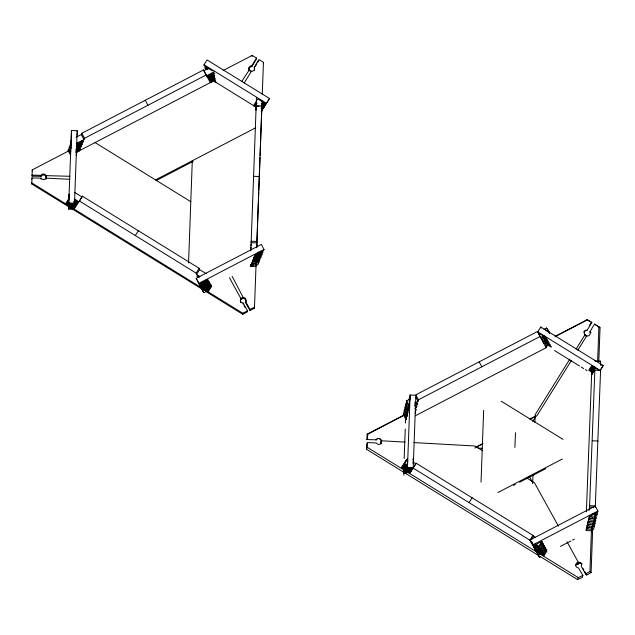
<?xml version="1.0" encoding="UTF-8"?>
<svg xmlns="http://www.w3.org/2000/svg" width="635" height="635" viewBox="0 0 635 635"><rect width="100%" height="100%" fill="white"/><g stroke="black" fill="none" stroke-linecap="round" stroke-linejoin="round"><path stroke-width="0.95" d="M538.718 555.617L366.554 449.286L366.681 444.564L367.355 442.563L376.333 442.992A2.865 2.667 18.7 0 0 381.556 441.19L381.381 440.777L405.003 442.095M366.554 449.286L367.228 447.286L367.355 442.563M406.344 415.782L406.217 419.537L406.741 413.322M407.067 412.742L406.94 416.497L407.4 412.163M407.726 411.583L407.662 413.464L408.122 409.123M408.845 406.082L408.384 410.424M409.297 401.741L409.424 397.986L409.059 399.502M415.203 406.122L415.361 401.431M589.431 509.992L594.852 370.173L600.583 370.435L595.265 507.381M592.852 513.644L589.201 516.747L585.97 530.503L591.685 530.844L591.82 526.931M591.685 530.844L592.114 527.367M586.676 527.542L592.407 527.804L592.471 525.851M592.407 527.804L592.868 523.351M587.399 524.502L593.13 524.764L593.59 520.311M588.121 521.462L593.852 521.724L594.273 518.247M594.678 515.612L594.741 513.691M588.843 518.223L594.574 518.485L595.066 513.136M69.017 197.334L69.128 194.088L68.913 198.699M68.882 206.883L31.75 183.952L31.972 177.959L41.013 178.125A2.865 2.818 2.4 0 0 46.276 177.538L46.125 175.641L69.906 176.292M46.339 177.832L46.252 177.101A2.865 2.818 2.4 0 0 41.013 176.332L32.036 176.157L32.274 169.878L69.223 150.646M68.524 209.09L68.564 208.097L74.311 208.312L74.263 209.304L68.524 209.09L68.802 201.946M68.842 200.573L68.937 198.183M68.62 207.073L71.461 130.516L77.2 130.723L74.335 207.796L68.588 207.589L68.62 207.073L74.359 207.288L74.335 207.796M188.555 262.93L192.294 160.774L192.254 161.798M250.849 250.928L256.469 97.465M229.433 277.741L240.903 298.553L240.863 299.577L242.451 298.506A2.865 2.818 2.4 0 1 245.61 302.697L249.992 310.483L254.452 308.158L256.215 260.469M256.667 247.706L258.699 192.135M258.77 190.222L259.969 157.488M260.04 155.615L261.93 104.886M262.287 94.099L263.454 62.349L258.921 59.555L254.286 67.12A2.865 2.818 2.4 0 1 251 71.191L249.269 69.906L241.705 81.518M251.325 263.231L256.111 263.406L256.342 257.405M253.484 257.167L256.357 257.278L256.429 255.318M256.723 247.69L262.08 101.116M406.487 473.575L403.622 473.44L403.773 469.4M404.17 458.557L405.249 428.998M405.463 423.093L405.606 419.148M403.9 475.266L404.09 470.051M407.479 467.479L410.131 395.01L415.861 395.28L413.21 467.749L407.479 467.479L407.162 467.979L412.893 468.241L416.115 463.217L532.924 535.361L535.146 537.424M481.036 482.132L483.656 410.377M532.67 483.759L532.995 474.869M534.916 422.505L535.202 414.599L569.793 359.156M586.375 511.81L591.756 371.554M575.802 565.221A2.865 2.667 18.7 0 1 577.08 564.586L577.779 564.491L576.628 563.443L576.913 563.07A2.865 2.762 -47.7 0 1 581.271 566.372L585.557 573.984L586.708 575.032L591.09 572.54L589.931 571.492L591.423 530.86M597.622 361.402L598.892 326.715L594.455 324.096L589.907 331.827A2.865 2.762 -47.7 0 1 585.438 335.32L584.986 334.796L576.08 349.075M591.09 572.54L592.677 528.939M598.805 361.458L600.043 327.763L598.892 326.715M403.622 473.44L404.249 472.472L404.4 468.717M404.574 471.972L404.892 471.472L410.623 471.742L410.305 472.242L404.574 471.972L404.757 467.273M404.892 471.472L405.003 468.654M405.217 470.972L405.543 470.471L411.274 470.741L410.948 471.241L405.217 470.972L405.368 467.217M405.543 470.471L405.694 466.717M405.868 469.971L406.186 469.471L411.917 469.741L411.599 470.241L405.868 469.971L406.011 466.217M406.186 469.471L406.297 466.654M406.511 468.979L406.837 468.479L412.567 468.741L412.242 469.241L406.511 468.979L406.694 464.272M406.837 468.479L406.987 464.717M407.162 467.979L407.527 458.573L407.686 461.836M413.075 463.542L413.258 458.835L412.94 459.335M70.501 155.162L70.564 153.63M70.628 152.098L70.691 150.566M70.747 149.034L70.81 147.503M70.874 145.971L70.937 144.439M70.906 144.232L71.056 141.375M71.033 141.168L71.096 139.636M71.152 138.105L71.215 136.573M71.279 135.041L71.342 133.509M71.398 131.977L71.461 130.516M76.248 155.377L76.311 153.845M76.43 150.781L76.367 152.313L213.59 80.899L256.064 107.14M77.018 135.255L77.081 133.723M77.145 132.191L77.2 130.723M250.912 248.809L250.976 247.277M251.031 245.745L251.095 244.213M256.294 258.81L256.23 260.342L252.405 260.199M256.357 257.278L256.421 255.746M256.778 245.959L256.834 244.427M592.082 371.054L591.931 374.682L592.439 369.649M592.725 370.062L592.582 373.682L593.05 369.562M593.376 369.062L593.225 372.681L593.733 367.649M594.019 368.062L593.876 371.681L594.392 366.3M594.678 366.776L594.519 370.681L594.852 370.173M600.488 365.093L600.646 361.188L594.916 360.918M32.036 176.157L32.075 175.133L41.061 175.308A2.865 2.818 2.4 0 1 46.299 176.078M32.226 170.902L32.274 169.878M31.75 183.952L31.79 182.92L68.929 205.859M31.933 178.983L31.972 177.959M41.013 176.332L41.061 175.308M40.973 179.149L41.013 178.125M45.99 179.221L46.276 177.538M46.125 175.641L46.252 177.101M74.541 203.486L74.565 202.898M204.24 65.461L204.264 64.873M248.983 68.731L249.023 67.707M249.285 70.945L249.325 69.921M248.96 70.191A2.865 2.818 2.4 0 1 251.785 66.691L251.833 65.667L256.484 58.047L252.206 55.404L223.171 70.517M252.159 56.428L252.206 55.404M242.451 298.506L243.11 298.434L243.157 297.402L232.132 276.336M205.597 291.322L242.729 314.262L242.776 313.23L247.491 310.777L243.149 303.038A2.865 2.818 2.4 0 1 241.197 298.188L243.197 297.363L243.11 298.434M243.102 304.062L243.149 303.038M254.286 67.12L254.246 68.143A2.865 2.818 2.4 0 1 254.492 70.287M245.205 299.283L245.253 298.26M245.61 302.697L245.65 301.665A2.865 2.818 2.4 0 0 242.499 297.482M256.484 58.047L256.445 59.071L251.785 66.691M247.491 310.777L247.452 311.801L242.729 314.262M249.992 310.483L250.031 309.451L245.65 301.665M263.406 63.373L263.454 62.349M254.452 308.158L254.492 307.134L250.031 309.451M514.882 447.508L515.501 432.673M403.781 415.465L367.713 434.237L367.459 439.579L366.863 439.547L367.109 434.205L404.058 414.972M255.953 110.347L255.976 109.839M256 109.323L255.73 108.799M256.048 108.299L256.072 107.783M256.095 107.275L256.127 106.759M261.652 111.466L261.676 111.046M261.699 110.561L261.723 110.045M261.747 109.537L261.771 109.022M261.795 108.514L261.818 107.998M261.842 107.482L261.866 106.974M261.89 106.458L261.914 105.942L256.175 105.727L256.151 106.251L259.017 106.355M404.344 409.98L403.987 411.504L406.678 416.441L407.035 414.917L404.344 409.98L406.122 409.091M405.066 406.94L404.709 408.464L407.4 413.401L407.757 411.877L405.066 406.94L406.837 406.051M405.789 403.9L405.432 405.424L408.122 410.361L408.48 408.837L405.789 403.9L407.559 403.011M406.694 400.772L406.329 402.296L409.019 407.233L409.384 405.709L406.694 400.772L410.162 399.026M410.131 395.01L409.107 407.384M415.171 413.512L415.536 411.988M415.893 410.472L416.393 409.21M414.845 408.321L416.616 407.432L416.981 405.908L415.203 406.797M414.679 405.725L417.338 404.392L417.695 402.868L415.099 404.177M414.591 403.09L418.06 401.352L418.425 399.804L415.734 394.867L537.496 331.486L540.647 337.55L544.116 335.693M588.812 510.159L589.169 508.635M593.431 524.542L594.328 526.185L593.63 529.13L592.653 529.638M594.154 521.502L595.051 523.145L594.685 524.669L593.011 525.51M594.876 518.462L595.773 520.105L595.408 521.629L593.733 522.47M596.313 512.381L597.21 514.025L596.852 515.549L594.344 516.819M542.417 542.385L541.861 541.337L533.344 545.894L530.122 539.956L595.241 506.071L597.932 511.008L597.575 512.508L589.201 516.747L594.939 516.969M381.381 440.777L380.881 443.19A2.865 2.667 18.7 0 1 380.976 443.889M577.739 564.539L578.453 562.491L566.984 541.703M540.401 556.665L577.533 579.596L578.215 577.596L582.874 575.397L578.469 567.896A2.865 2.667 18.7 0 1 577.755 562.586L578.453 562.491M582.874 575.397L582.2 577.398L577.533 579.596M413.353 467.82L416.115 463.217M71.223 145.732L69.453 146.629L68.953 147.884L70.747 151.217M70.961 142.843L71.461 141.581M76.105 137.216L81.304 134.58L81.812 133.294L203.573 69.921L206.581 75.779L214.408 71.62M75.565 151.908L79.986 149.662L80.486 148.407L76.065 150.646M81.629 146.145L80.986 147.145L75.684 149.828M76.684 147.312L81.986 144.621L82.494 143.359L76.303 146.494M76.803 145.24L82.995 142.097L83.495 140.843L76.565 144.351M76.2 143.526L83.995 139.581L84.503 138.295L206.264 74.922M258.929 252.079L255.151 254.945L250.642 266.287L253.524 265.684M258.104 260.366L259.001 262.025L258.032 264.47L255.31 265.882M260.112 255.318L261.009 256.984L260.509 258.247L252.143 262.509M261.112 252.801L262.009 254.46L261.509 255.722L253.143 259.985M196.596 279.082L196.199 278.328L261.318 244.435L264.009 249.436L263.509 250.682L255.151 254.945M375.793 439.801L376.388 439.833A2.865 2.85 -86.7 0 1 381.556 442.143L380.706 442.77L380.952 442.111A2.865 2.85 -86.7 0 0 376.865 438.777M74.795 199.184L78.962 201.803L82.399 196.191L199.207 268.327L199.604 269.645L206.264 273.661M78.962 201.803L82.399 196.191M255.278 66.461L256.818 63.944M257.85 62.262L258.874 60.579M589.383 325.541L590.796 323.231M577.834 350.163L586.74 335.883L586.272 335.804A2.865 2.85 -86.7 0 1 587.161 330.192L591.876 322.493L587.042 319.73L555.371 336.217M244.134 83.018L251.468 71.263L251 71.191M571.548 360.243L536.956 415.687L529.955 419.33M404.511 469.733L401.415 467.797L406.725 459.462L406.4 459.962M407.511 465.995L404.177 463.907L407.543 458.573L404.622 463.074M537.742 331.843L540.79 327.009L603.25 365.585L600.202 370.419L537.742 331.843L538.289 332.867L546.298 337.756L546.854 338.804L542.854 336.359M469.035 502.61L472.083 497.776M532.098 542.266L529.876 540.194L532.924 535.361M531.455 539.639L533.487 536.416M539.298 547.338L538.742 546.298L541.79 541.464L542.346 542.504L539.298 547.338L534.321 544.314M540.417 544.79L542.973 543.425L543.631 544.695L540.583 549.529L540.028 548.489L543.076 543.655M542.385 546.425L544.084 545.513L544.743 546.783L541.695 551.617L541.139 550.577L544.187 545.743M543.496 548.505L545.195 547.6L545.854 548.87L542.806 553.704L542.25 552.656L545.298 547.822M544.608 550.593L546.306 549.68L546.965 550.95L543.885 555.736L543.362 554.744L546.41 549.91M69.207 205.161L66.111 203.208L69.644 197.675L69.009 198.707M212.439 70.858L204.406 66L204.018 64.722L207.066 59.936L269.526 98.512L261.231 111.45L261.676 110.776M135.311 235.537L138.359 230.751M199.882 276.439L196.556 274.439L196.151 273.121L199.207 268.327M196.556 274.439L199.604 269.645M204.541 282.408L206.24 283.432L207.764 281.043M207.653 283.131L206.637 284.726L207.034 286.02L209.574 282.035M210.876 283.821L207.828 288.608L207.431 287.314L208.955 284.924M208.597 291.132L208.224 289.901L211.272 285.115L211.669 286.409L208.597 291.132L204.351 288.576M532.678 421.426L535.829 416.473M66.111 203.208L66.596 202.462L68.913 203.922M68.04 200.208L68.524 199.461M75.105 207.812L75.589 207.058L74.041 206.089M255.913 101.878L255.429 102.632L257.064 103.656M256.397 101.124L256.881 100.378M257.358 99.624L257.842 98.877L266.017 104.021L266.652 102.981M262.16 110.022L262.636 109.276L261.009 108.244M263.779 107.466L264.724 105.989M265.692 104.489L265.049 105.521L261.779 103.465M267.137 102.235L267.621 101.481M268.105 100.735L268.581 99.981M269.065 99.227L269.526 98.512M404.479 462.931L404.789 462.463M405.106 461.962L405.432 461.462M405.757 460.962L406.082 460.462M401.415 467.797L401.741 467.296L404.836 469.233M404.177 463.907L404.495 463.407L407.003 464.971M410.258 472.623L410.583 472.122L408.257 470.67M412.202 469.622L412.528 469.122L410.019 467.558M600.321 361.688L600.646 361.188M600.353 370.062L600.678 369.562M601.004 369.062L601.321 368.562M601.647 368.062L601.972 367.562M602.297 367.062L602.615 366.562M602.94 366.062L603.25 365.585M600.25 370.951L600.583 370.435M577.779 564.491L578.064 564.118A2.865 2.762 -47.7 0 1 582.033 564.031L580.882 562.983M74.144 209.082L74.62 208.566L72.303 207.105M409.583 473.44L409.94 473.123L408.384 472.154M585.557 573.984L589.931 571.492M544.036 329.367L546.64 327.97L549.434 333.129M545.544 336.272L541.203 338.59L541.758 339.63L544.981 337.907M545.536 338.955L542.314 340.677L542.869 341.717L546.092 339.995M547.449 340.606L543.425 342.765L543.981 343.805L547.203 342.082M548.561 342.694L544.536 344.845L545.092 345.892L548.315 344.17M549.648 344.726L545.616 346.877L546.187 347.686L415.33 415.79M537.313 545.116L533.9 546.933L534.456 547.981L537.869 546.156M538.424 547.203L535.011 549.021L535.567 550.061L538.98 548.243M538.678 549.743L536.123 551.109L536.678 552.148L540.091 550.331M540.647 551.37L537.234 553.196L537.797 554.236L541.203 552.418M541.758 553.458L538.353 555.276L539.44 557.332L540.417 556.824M214.678 73.485L207.407 77.343L203.883 70.779L208.232 68.469M213.955 72.866L206.994 76.557L207.407 77.343M214.281 74.7L207.828 78.129L208.24 78.907L214.701 75.486M214.305 76.692L208.653 79.692L209.074 80.478L213.916 77.907M215.138 78.264L209.487 81.264L209.899 82.042L213.939 79.907M210.296 82.788L215.138 80.216M206.462 287.298L202.2 289.56L202.613 290.346L211.137 285.821L211.558 286.599M209.018 285.94L210.725 285.036L210.312 284.25L201.779 288.782L201.366 287.996L209.891 283.464L209.479 282.686L200.954 287.21L200.533 286.425L209.066 281.9L208.645 281.115L200.12 285.647L199.707 284.861L208.232 280.329L207.82 279.551L199.287 284.075L198.89 283.329L264.009 249.436M206.438 289.322L203.025 291.132L203.843 292.671L206.565 291.259M155.527 179.911L255.302 127.976M156.361 180.483L193.119 161.346M418.425 399.804L540.187 336.423M555.093 336.709L587.645 319.77M476.837 446.627L482.965 443.436M530.225 418.838L535.48 416.108M474.821 448.024L482.695 443.928M497.903 492.554L562.372 458.994M513.54 485.418L515.287 484.513M519.636 482.243L545.775 468.638M532.813 544.894L597.932 511.008M560.443 546.402L570.889 540.964M572.627 540.06L574.373 539.155M254.651 256.207L263.009 251.944L262.509 253.206L254.151 257.469M253.643 258.723L262.009 254.46M252.643 261.247L261.009 256.984M255.826 261.636L260.001 259.509L259.501 260.771L251.142 265.033M255.659 263.731L259.001 262.025M76.184 148.574L81.486 145.883M75.946 152.718L79.486 150.924M594.701 515.295L597.21 514.025M588.478 519.787L592.661 517.668M593.979 518.335L596.495 517.065L596.13 518.589L594.455 519.43M587.756 522.827L591.106 521.129M593.257 521.375L595.773 520.105M587.034 525.867L590.383 524.169M592.534 524.415L595.051 523.145M586.311 528.899L589.661 527.209M591.812 527.455L594.328 526.185M366.863 439.547L376.388 439.833M253.587 176.316L259.334 176.53M256.953 241.459L251.214 241.244L251.158 242.681L256.897 242.895M253.301 261.771L256.175 261.874M250.309 264.724L256.048 264.938L255.984 266.47L250.246 266.176M478.171 448.135L482.132 448.278M69.794 179.292L46.006 178.133M595.543 361.466L599.369 361.64M592.272 440.761L598.003 441.031M404.249 472.472L409.98 472.742M589.891 505.69L595.622 505.96M589.534 507.119L593.352 507.294M588.478 519.938L594.209 520.208M587.756 522.978L593.487 523.248M587.034 526.018L592.765 526.288M586.311 529.058L592.042 529.328M413.861 442.587L474.893 445.992L482.449 450.659M591.876 322.493L587.042 319.73M587.161 330.192L586.557 330.16A2.865 2.85 -86.7 0 0 584.525 330.946M584.351 332.248L583.748 332.208A2.865 2.85 -86.7 0 1 584.057 331.526M586.74 335.883L585.676 335.772M367.109 434.205L367.713 434.237M380.683 442.714L381.286 442.754M600.043 327.763L594.455 324.096M199.453 277.233L196.953 275.733L197.35 277.027M205.335 284.996L207.034 286.02M205.732 286.29L207.431 287.314M204.43 286.56L207.828 288.608M205.677 288.369L208.224 289.901M201.803 287.036L200.104 286.012L200.438 287.084M208.018 69.239L204.803 67.294L205.2 68.588L206.804 69.556M212.415 75.065L214.019 76.033L214.416 77.327L212.812 76.359M212.407 77.168L214.813 78.621L215.209 79.915L212.804 78.462M212.4 79.264L215.606 81.209L216.003 82.502L213.598 81.05M535.424 544.282L538.742 546.298M532.654 543.306L530.995 542.298L533.249 544.37M536.639 546.425L540.028 548.489M533.805 545.409L532.106 544.385L532.662 545.425M535.495 546.441L540.583 549.529M537.75 548.513L541.139 550.577M537.456 549.045L541.695 551.617M538.861 550.601L542.25 552.656M536.027 549.585L534.329 548.553L536.583 550.624M537.718 550.616L542.806 553.704M539.972 552.688L543.362 554.744M537.107 551.617L535.416 550.585L535.876 551.45M538.805 552.648L543.885 555.736M542.607 336.907L547.418 339.844L547.973 340.884L544.767 338.931M544.52 339.487L548.529 341.932L549.084 342.971L545.878 341.019M544.83 341.082L549.64 344.011L550.196 345.059L545.386 342.122M545.941 343.17L550.751 346.099L551.307 347.147L547.299 344.702M204.018 64.722L266.478 103.299M554.49 350.528L579.541 365.998M581.216 367.03L583.716 368.578M585.391 369.61L587.058 370.642M95.083 142.581L190.802 201.692M501.245 401.225L563.094 439.428M79.351 200.977L196.151 273.121M526.947 478.139L534.503 482.806L558.387 526.113M73.144 208.463L201.422 287.695M205.637 290.298L242.776 313.23M71.414 208.447L203.065 289.758M529.876 540.194L413.067 468.051L412.845 468.622L411.178 467.582M367.228 447.286L404.368 470.225M408.583 472.829L537.702 552.577M539.393 553.617L578.215 577.596M600.488 364.53L602.123 365.554M599.075 370.388L591.701 365.776L591.383 366.276L595.479 368.84M594.336 368.824L591.058 366.776L590.733 367.276L594.011 369.324M593.685 369.824L590.415 367.776L590.09 368.276L593.36 370.324M593.042 370.824L589.764 368.776L589.439 369.276L592.717 371.324M592.391 371.824L589.121 369.776L588.796 370.276L592.066 372.324M413.393 462.224L415.893 463.788M406.781 466.233L403.677 464.296L403.352 464.796L406.456 466.733M410.329 469.154L411.877 470.122L411.551 470.622L410.004 469.654M406.13 467.233L403.034 465.296L402.709 465.796L405.805 467.733M408.908 469.67L411.234 471.122L410.908 471.622L409.361 470.654M405.487 468.233L402.384 466.296L402.058 466.796L405.162 468.733M262.263 102.711L265.533 104.767M262.12 104.727L264.573 106.267M261.636 105.481L264.089 107.021M261.152 106.228L263.604 107.775L263.12 108.521L261.485 107.498M256.58 104.41L254.945 103.378L254.468 104.132L256.103 105.156M256.437 106.426L253.984 104.878L253.5 105.632L255.953 107.172M74.509 192.302L82.018 197.017M74.311 199.938L78.486 202.557L78.002 203.303L74.128 200.874M73.652 201.628L77.518 204.057L77.033 204.811L73.938 202.867M74.231 204.097L76.549 205.557L76.073 206.311L73.747 204.851M69.104 201.93L67.564 200.962L67.08 201.708L68.628 202.684M545.655 330.017L549.346 332.923M589.907 331.827L591.058 332.875M584.986 334.796L586.589 336.367M582.898 568.269L583.851 569.96M584.803 571.651L586.708 575.032M244.07 305.784L245.039 307.499M549.727 333.248L547.934 329.962L548.489 331.002M545.29 346.035L546.187 347.686M540.647 337.55L537.496 331.486M540.861 337.987L541.758 339.63M541.972 340.074L542.869 341.717M543.084 342.162L543.981 343.805M479.163 361.855L481.854 366.792M544.854 546.997L545.751 548.64M531.106 541.782L539.44 557.332M415.814 397.232L418.06 401.352M416.441 402.741L417.338 404.392M415.719 405.781L416.616 407.432M529.185 476.194L531.971 481.362M145.24 100.282L147.931 105.283M196.199 278.328L203.375 291.79M201.152 287.671L203.843 292.671M81.812 133.294L84.503 138.295M81.304 134.58L83.995 139.581M82.098 140.43L82.995 142.097M81.089 142.954L81.986 144.621M79.089 147.995L79.986 149.662M71.358 145.772L70.461 144.105L69.953 145.367L71.303 147.868M69.453 146.629L70.802 149.122M70.699 153.313L68.453 149.146L67.977 150.344L70.644 155.408M549.045 332.049L549.6 333.089M546.64 327.97L547.195 329.017M540.79 327.009L541.337 328.033M531.209 541.996L531.765 543.044M533.432 546.171L533.987 547.211M535.662 550.339L536.107 551.18M533.217 546.465L533.773 547.513M197.017 279.86L197.429 280.646M197.842 281.432L198.263 282.21M198.676 282.996L199.088 283.781M199.509 284.567L199.922 285.345M200.335 286.131L200.668 286.766M203.573 69.921L203.883 70.779M205.843 282.138L206.24 283.432M199.334 283.496L199.731 284.79M537.988 331.994L538.059 332.438M240.641 302.609A2.865 2.818 2.4 0 1 240.371 301.927M240.395 300.466A2.865 2.818 2.4 0 1 241.157 299.212M249.722 70.445A2.865 2.818 2.4 0 1 251.833 65.667M68.667 206.05L68.644 206.565L74.382 206.772L74.406 206.264L68.667 206.05M68.715 205.026L68.691 205.542L74.43 205.748L74.454 205.24L68.715 205.026M68.763 204.002L68.739 204.51L74.478 204.724L74.501 204.216L68.763 204.002M68.81 202.986L68.786 203.486L74.525 203.7L74.549 203.192L68.81 202.986M403.63 413.02L403.281 414.464L405.955 419.481L406.321 417.957L403.63 413.02"/></g></svg>
